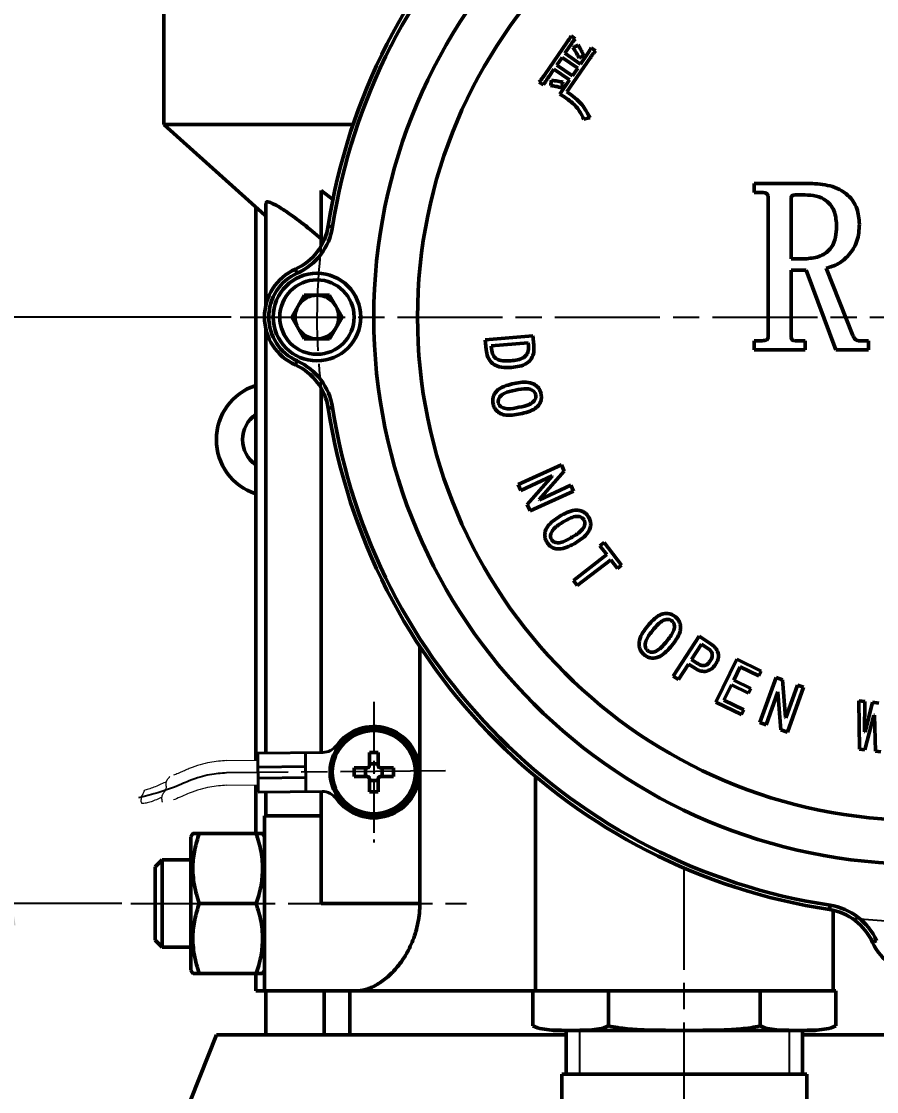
# Model space of a CAD drawing. Header units: millimetres. Extents: x 7343 to 8240, y 5038 to 5694.
# Drawn here: x 7984.7 to 8082.4, y 5383 to 5505.3 of the extents above; entities that cross this region are included whole.
import ezdxf

# ---------------------------------------------------------------- set-up
doc = ezdxf.new("R2010")
doc.units = ezdxf.units.MM
for name, pattern in [('AM_ISO08W050', [18, 12, -1.5, 3, -1.5]), ('AM_ISO08W050x2', [9, 6, -0.75, 1.5, -0.75]), ('DIVIDE2', [15.875, 6.35, -3.175, 0, -3.175, 0, -3.175])]:
    doc.linetypes.add(name, pattern=pattern)
for name, color, linetype, lineweight in [('AM_5', 3, 'Continuous', 25), ('AM_7', 4, 'AM_ISO08W050', 25), ('AM_BOR', 7, 'Continuous', 50), ('双点划线', 6, 'DIVIDE2', 13), ('粗实线', 7, 'Continuous', 40)]:
    doc.layers.add(name, color=color, linetype=linetype, lineweight=lineweight)
doc.styles.add('工程字', font='gbenor.shx', dxfattribs={"width": 0.707, "bigfont": 'hztxt.shx'})
doc.dimstyles.new('AM_GB$0', dxfattribs={"dimtxt": 3.5, "dimasz": 2.5, "dimexe": 1, "dimexo": 1, "dimgap": 0.5, "dimtad": 1, "dimdsep": 46, "dimtxsty": '工程字', "dimcen": 0, "dimclrd": 256, "dimclre": 256, "dimclrt": 2, "dimadec": 0, "dimazin": 2, "dimtp": 0.1, "dimtm": 0.1, "dimtfac": 0.71, "dimtmove": 0, "dimatfit": 3, "dimfxl": 0, "dimlwd": -1, "dimlwe": -1, "dimarcsym": 0})

# ---------------------------------------------------------------- blocks, each defined once
blk = doc.blocks.new('*D37')
at = {"layer": 'AM_5', "transparency": 16777216}
for p, q in [((7987.44, 5559.55), (7987.44, 5661.97)), ((8201.44, 5492.05), (8201.44, 5661.97)), ((8198.94, 5660.97), (7989.94, 5660.97))]:
    blk.add_line(p, q, dxfattribs=at)
for points in [[(7989.94, 5661.39), (7989.94, 5660.56), (7987.44, 5660.97)], [(8198.94, 5661.39), (8198.94, 5660.56), (8201.44, 5660.97)]]:
    blk.add_solid(points, dxfattribs=at)
at = {"layer": 'Defpoints', "color": 0}
for p in [(7987.44, 5660.97), (7987.44, 5558.55), (8201.44, 5491.05)]:
    blk.add_point(p, dxfattribs=at)
at = {"layer": 'AM_5', "color": 2, "transparency": 16777216, "insert": (8099.69, 5663.97), "char_height": 5, "attachment_point": 5, "style": '工程字'}
blk.add_mtext('214', dxfattribs=at)
blk = doc.blocks.new('*D39')
at = {"layer": 'AM_5', "transparency": 16777216}
for p, q in [((8008.65, 5471.55), (7968.9, 5471.55)), ((7969.9, 5469.05), (7969.9, 5308.05)), ((7989.02, 5305.55), (7968.9, 5305.55))]:
    blk.add_line(p, q, dxfattribs=at)
for points in [[(7969.48, 5469.05), (7970.32, 5469.05), (7969.9, 5471.55)], [(7969.48, 5308.05), (7970.32, 5308.05), (7969.9, 5305.55)]]:
    blk.add_solid(points, dxfattribs=at)
at = {"layer": 'Defpoints', "color": 0}
for p in [(8009.65, 5471.55), (7969.9, 5305.55), (7990.02, 5305.55)]:
    blk.add_point(p, dxfattribs=at)
at = {"layer": 'AM_5', "color": 2, "transparency": 16777216, "insert": (7966.9, 5392.9), "char_height": 5, "attachment_point": 5, "rotation": 90, "style": '工程字'}
blk.add_mtext('166', dxfattribs=at)
blk = doc.blocks.new('*D40')
at = {"layer": 'AM_5', "transparency": 16777216}
for p, q in [((7996.15, 5404.55), (7982.58, 5404.55)), ((7983.58, 5402.05), (7983.58, 5308.05)), ((7989.02, 5305.55), (7982.58, 5305.55))]:
    blk.add_line(p, q, dxfattribs=at)
for points in [[(7983.16, 5402.05), (7983.99, 5402.05), (7983.58, 5404.55)], [(7983.16, 5308.05), (7983.99, 5308.05), (7983.58, 5305.55)]]:
    blk.add_solid(points, dxfattribs=at)
at = {"layer": 'Defpoints', "color": 0}
for p in [(7997.15, 5404.55), (7983.58, 5305.55), (7990.02, 5305.55)]:
    blk.add_point(p, dxfattribs=at)
at = {"layer": 'AM_5', "color": 2, "transparency": 16777216, "insert": (7980.58, 5355.05), "char_height": 5, "attachment_point": 5, "rotation": 90, "style": '工程字'}
blk.add_mtext('99', dxfattribs=at)

msp = doc.modelspace()

# ---------------------------------------------------------------- linework, layer by layer
at = {"layer": 'AM_5'}
for p, q in [((8048.442, 5390.045), (8048.442, 5385.045)), ((8072.442, 5390.045), (8072.442, 5385.045))]:
    msp.add_line(p, q, dxfattribs=at)
at = {"layer": 'AM_7'}
for p, q in [((8009.654, 5471.545), (8165.241, 5471.545)), ((8033.149, 5419.698), (8008.096, 5419.465)), ((8060.442, 5342.957), (8060.442, 5408.492)), ((7997.148, 5404.545), (8035.555, 5404.545))]:
    msp.add_line(p, q, dxfattribs=at)
at = {"layer": 'AM_7', "linetype": 'AM_ISO08W050x2'}
msp.add_line((8024.942, 5427.6), (8024.942, 5411.491), dxfattribs=at)
at = {"layer": 'AM_7'}
for start, end in [(173.14598, 186.6487), (263.41488, 276.58512)]:
    msp.add_arc((8087.442, 5471.447), 69, start, end, dxfattribs=at)
msp.add_open_spline([(8008.096, 5419.465), (8006.858, 5419.372), (8004.884, 5419.223), (8001.5, 5417.443), (7998.056, 5416.606)], degree=3, knots=[0, 0, 0, 0, 6.7240485, 10.7122351, 10.7122351, 10.7122351, 10.7122351], dxfattribs=at)
at = {"layer": 'AM_BOR'}
for p, q in [((8000.942, 5526.545), (8000.942, 5493.545)), ((8044.522, 5499.292), (8047.025, 5502.922)), ((8047.507, 5503.677), (8047.98, 5503.351)), ((8047.446, 5502.632), (8046.793, 5501.685)), ((8046.793, 5501.685), (8048.582, 5500.452)), ((8049.78, 5502.301), (8050.279, 5501.957)), ((8046.466, 5501.211), (8045.868, 5500.344)), ((8045.868, 5500.344), (8047.656, 5499.11)), ((8048.254, 5499.978), (8046.466, 5501.211)), ((8049.728, 5501.213), (8047.025, 5497.295)), ((8048.582, 5500.452), (8049.307, 5501.503)), ((8045.542, 5499.871), (8044.943, 5499.002)), ((8047.33, 5498.637), (8045.542, 5499.871)), ((8047.656, 5499.11), (8048.254, 5499.978)), ((8044.334, 5498.065), (8043.861, 5498.391)), ((8046.223, 5497.032), (8047.33, 5498.637)), ((8000.942, 5493.545), (8012.486, 5483.179)), ((8022.571, 5493.545), (8000.942, 5493.545)), ((8018.942, 5485.996), (8020.399, 5484.857)), ((8018.942, 5485.996), (8018.942, 5479.694)), ((8068.426, 5485.765), (8068.426, 5486.806)), ((8068.426, 5486.806), (8074.799, 5486.806)), ((8069.333, 5485.765), (8068.426, 5485.765)), ((8012.613, 5484.526), (8012.613, 5472.968)), ((8070.044, 5469.465), (8070.044, 5485.146)), ((8072.647, 5484.911), (8072.647, 5478.217)), ((8074.225, 5485.504), (8073.07, 5485.504)), ((8011.442, 5484.117), (8011.442, 5420.903)), ((8072.647, 5478.217), (8074.437, 5478.217)), ((8076.657, 5477.123), (8079.723, 5469.44)), ((8074.372, 5476.915), (8072.647, 5476.915)), ((8072.647, 5476.915), (8072.647, 5469.445)), ((8077.775, 5467.806), (8074.372, 5476.915)), ((8015.555, 5471.545), (8016.998, 5474.045)), ((8016.998, 5474.045), (8019.885, 5474.045)), ((8019.885, 5474.045), (8021.329, 5471.545)), ((8016.998, 5469.045), (8015.555, 5471.545)), ((8021.329, 5471.545), (8019.885, 5469.045)), ((8012.613, 5470.123), (8012.613, 5421.738)), ((8019.885, 5469.045), (8016.998, 5469.045)), ((8037.684, 5468.931), (8043.141, 5469.409)), ((8037.778, 5467.846), (8037.684, 5468.931)), ((8042.598, 5468.622), (8038.354, 5468.251)), ((8042.629, 5468.271), (8042.598, 5468.622)), ((8043.141, 5469.409), (8043.236, 5468.324)), ((8068.426, 5467.806), (8068.426, 5468.847)), ((8068.426, 5468.847), (8069.333, 5468.847)), ((8073.095, 5468.847), (8074.262, 5468.847)), ((8074.262, 5468.847), (8074.262, 5467.806)), ((8080.329, 5468.847), (8081.497, 5468.847)), ((8081.497, 5468.847), (8081.497, 5467.806)), ((8038.354, 5468.251), (8038.385, 5467.899)), ((8074.262, 5467.806), (8068.426, 5467.806)), ((8081.497, 5467.806), (8077.775, 5467.806)), ((8018.942, 5463.397), (8018.942, 5421.797)), ((8041.439, 5452.403), (8046.39, 5454.68)), ((8046.723, 5453.955), (8043.864, 5450.712)), ((8046.39, 5454.68), (8046.723, 5453.955)), ((8045.335, 5453.388), (8041.745, 5451.737)), ((8042.49, 5450.115), (8045.348, 5453.36)), ((8045.348, 5453.36), (8045.335, 5453.388)), ((8041.745, 5451.737), (8041.439, 5452.403)), ((8047.775, 5451.668), (8042.824, 5449.392)), ((8043.878, 5450.682), (8047.469, 5452.334)), ((8047.469, 5452.334), (8047.775, 5451.668)), ((8043.864, 5450.712), (8043.878, 5450.682)), ((8042.824, 5449.392), (8042.49, 5450.115)), ((8050.802, 5445.409), (8051.279, 5445.779)), ((8051.578, 5444.404), (8050.802, 5445.409)), ((8051.279, 5445.779), (8053.279, 5443.192)), ((8047.761, 5441.454), (8051.578, 5444.404)), ((8052.025, 5443.826), (8048.207, 5440.876)), ((8052.802, 5442.822), (8052.025, 5443.826)), ((8053.279, 5443.192), (8052.802, 5442.822)), ((8048.207, 5440.876), (8047.761, 5441.454)), ((8059.158, 5430.521), (8062.133, 5435.068)), ((8062.133, 5435.068), (8063.516, 5434.164)), ((8030.205, 5433.912), (8030.205, 5404.545)), ((8062.415, 5434.164), (8061.266, 5432.409)), ((8063.027, 5433.763), (8062.415, 5434.164)), ((8060.935, 5431.903), (8059.769, 5430.122)), ((8061.707, 5431.398), (8060.935, 5431.903)), ((8061.266, 5432.409), (8061.878, 5432.008)), ((8064.046, 5427.555), (8066.448, 5432.457)), ((8066.448, 5432.457), (8069.228, 5431.095)), ((8066.839, 5431.59), (8066.095, 5430.071)), ((8068.961, 5430.55), (8066.839, 5431.59)), ((8069.228, 5431.095), (8068.961, 5430.55)), ((8059.769, 5430.122), (8059.158, 5430.521)), ((8065.829, 5429.527), (8064.972, 5427.779)), ((8067.778, 5428.572), (8065.829, 5429.527)), ((8066.095, 5430.071), (8068.044, 5429.116)), ((8069.092, 5425.22), (8070.926, 5430.373)), ((8070.926, 5430.373), (8071.68, 5430.105)), ((8071.68, 5430.105), (8072.007, 5425.778)), ((8072.037, 5425.767), (8073.368, 5429.504)), ((8073.368, 5429.504), (8074.061, 5429.257)), ((8068.044, 5429.116), (8067.778, 5428.572)), ((8071.117, 5428.71), (8069.786, 5424.973)), ((8071.146, 5428.7), (8071.117, 5428.71)), ((8071.474, 5424.372), (8071.146, 5428.7)), ((8074.061, 5429.257), (8072.227, 5424.104)), ((8066.969, 5426.124), (8064.046, 5427.555)), ((8064.972, 5427.779), (8067.236, 5426.669)), ((8080.386, 5427.706), (8081.081, 5427.627)), ((8080.458, 5422.157), (8080.386, 5427.706)), ((8081.081, 5427.627), (8081.037, 5424.14)), ((8081.1, 5424.133), (8081.966, 5427.527)), ((8081.966, 5427.527), (8082.663, 5427.446)), ((8067.236, 5426.669), (8066.969, 5426.124)), ((8072.007, 5425.778), (8072.037, 5425.767)), ((8082.121, 5426.067), (8081.091, 5422.085)), ((8082.184, 5426.06), (8082.121, 5426.067)), ((8082.293, 5421.948), (8082.184, 5426.06)), ((8069.786, 5424.973), (8069.092, 5425.22)), ((8072.227, 5424.104), (8071.474, 5424.372)), ((8081.037, 5424.14), (8081.1, 5424.133)), ((8081.091, 5422.085), (8080.458, 5422.157)), ((8024.452, 5420.335), (8024.452, 5421.799)), ((8025.432, 5421.799), (8025.432, 5420.335)), ((8082.925, 5421.876), (8082.293, 5421.948)), ((8022.688, 5420.035), (8024.152, 5420.035)), ((8023.987, 5419.055), (8023.987, 5420.035)), ((8024.452, 5420.5), (8025.432, 5420.5)), ((8025.732, 5420.035), (8027.196, 5420.035)), ((8025.896, 5420.035), (8025.896, 5419.055)), ((8024.152, 5419.055), (8022.688, 5419.055)), ((8024.452, 5417.292), (8024.452, 5418.755)), ((8025.432, 5418.591), (8024.452, 5418.591)), ((8025.432, 5418.755), (8025.432, 5417.292)), ((8027.196, 5419.055), (8025.732, 5419.055)), ((8043.442, 5419.045), (8043.442, 5394.545)), ((8011.442, 5418.09), (8011.442, 5412.545)), ((8012.613, 5417.276), (8012.613, 5414.545)), ((8018.942, 5417.335), (8018.942, 5404.545)), ((8018.942, 5414.545), (8012.442, 5414.545)), ((8012.442, 5414.545), (8012.442, 5394.545)), ((8004.258, 5412.545), (8004.042, 5412.17)), ((8011.511, 5412.545), (8004.973, 5412.545)), ((8012.442, 5412.17), (8012.225, 5412.545)), ((8004.042, 5412.17), (8004.042, 5396.92)), ((8000.754, 5409.545), (7999.942, 5408.733)), ((7999.942, 5404.545), (7999.942, 5408.733)), ((8004.042, 5409.545), (8000.754, 5409.545)), ((8000.754, 5404.545), (8000.754, 5409.545)), ((7999.942, 5400.357), (7999.942, 5404.545)), ((8000.754, 5399.545), (8000.754, 5404.545)), ((8011.511, 5404.545), (8004.973, 5404.545)), ((8018.942, 5404.545), (8030.205, 5404.545)), ((8077.442, 5394.545), (8077.442, 5403.764)), ((7999.942, 5400.357), (8000.754, 5399.545)), ((8000.754, 5399.545), (8004.042, 5399.545)), ((8004.042, 5396.92), (8004.258, 5396.545)), ((8011.511, 5396.545), (8004.973, 5396.545)), ((8011.442, 5396.545), (8011.442, 5394.545)), ((8012.225, 5396.545), (8012.442, 5396.92)), ((8012.442, 5394.545), (8011.442, 5394.545)), ((8012.442, 5394.545), (8018.942, 5394.545)), ((8012.613, 5394.545), (8012.613, 5389.545)), ((8022.82, 5394.545), (8018.942, 5394.545)), ((8019.267, 5394.545), (8019.267, 5389.545)), ((8022.221, 5394.545), (8022.221, 5389.545)), ((8043.442, 5394.545), (8022.82, 5394.545)), ((8043.121, 5390.558), (8043.121, 5394.545)), ((8051.782, 5394.545), (8043.121, 5394.545)), ((8043.442, 5394.545), (8077.442, 5394.545)), ((8051.782, 5390.558), (8051.782, 5394.545)), ((8069.102, 5394.545), (8051.782, 5394.545)), ((8077.762, 5394.545), (8069.102, 5394.545)), ((8069.102, 5390.558), (8069.102, 5394.545)), ((8077.762, 5390.558), (8077.762, 5394.545)), ((8006.942, 5389.545), (7999.442, 5370.545)), ((8006.942, 5389.545), (8046.942, 5389.545)), ((8019.267, 5389.545), (8012.613, 5389.545)), ((8019.267, 5389.545), (8022.221, 5389.545)), ((8022.221, 5389.545), (8046.942, 5389.545)), ((8045.442, 5390.045), (8047.451, 5390.045)), ((8046.942, 5390.045), (8046.942, 5385.045)), ((8047.451, 5390.045), (8060.442, 5390.045)), ((8060.442, 5390.045), (8073.432, 5390.045)), ((8073.432, 5390.045), (8075.442, 5390.045)), ((8073.942, 5385.045), (8073.942, 5390.045)), ((8073.942, 5389.545), (8100.942, 5389.545)), ((8073.942, 5389.545), (8100.942, 5389.545)), ((8046.442, 5385.045), (8046.442, 5381.045)), ((8074.442, 5385.045), (8046.442, 5385.045)), ((8074.442, 5381.045), (8074.442, 5385.045))]:
    msp.add_line(p, q, dxfattribs=at)
at = {"layer": 'AM_BOR', "flags": 128}
for points in [[(8019.738, 5481.957), (8019.747, 5481.955), (8019.775, 5481.951), (8019.821, 5481.944), (8019.882, 5481.935), (8019.957, 5481.923), (8020.043, 5481.91), (8020.135, 5481.896), (8020.232, 5481.881)], [(8015.98, 5477.017), (8015.984, 5477.008), (8015.996, 5476.982), (8016.015, 5476.94), (8016.04, 5476.884), (8016.071, 5476.814), (8016.107, 5476.736), (8016.145, 5476.65), (8016.185, 5476.561)], [(8015.98, 5466.074), (8015.984, 5466.082), (8015.996, 5466.108), (8016.015, 5466.15), (8016.04, 5466.207), (8016.071, 5466.276), (8016.107, 5466.355), (8016.145, 5466.441), (8016.185, 5466.53)], [(8020.232, 5461.21), (8020.135, 5461.195), (8020.043, 5461.181), (8019.957, 5461.168), (8019.882, 5461.156), (8019.821, 5461.147), (8019.775, 5461.14), (8019.747, 5461.135), (8019.738, 5461.134)], [(8077.106, 5404.335), (8077.091, 5404.239), (8077.077, 5404.146), (8077.064, 5404.061), (8077.053, 5403.986), (8077.043, 5403.925), (8077.036, 5403.879), (8077.032, 5403.851), (8077.03, 5403.841)], [(8082.426, 5400.289), (8082.337, 5400.249), (8082.252, 5400.21), (8082.173, 5400.175), (8082.104, 5400.144), (8082.047, 5400.118), (8082.005, 5400.099), (8081.979, 5400.088), (8081.97, 5400.084)]]:
    msp.add_lwpolyline(points, dxfattribs=at)
at = {"layer": 'AM_BOR'}
for centre, radius in [((8087.442, 5471.545), 62.5), ((8087.442, 5471.545), 57.5), ((8018.442, 5471.545), 5), ((8018.442, 5471.545), 4.25), ((8024.942, 5419.545), 5), ((8024.942, 5419.545), 4.75)]:
    msp.add_circle(centre, radius, dxfattribs=at)
for centre, radius, start, end in [((8087.442, 5471.545), 68.5, 98.74241, 171.25759), ((8087.442, 5471.545), 68, 98.74241, 171.25759), ((8013.313, 5482.945), 6.5, 294.22304, 351.25759), ((8013.313, 5482.945), 7, 294.22304, 351.25759), ((8018.442, 5471.545), 6, 114.22304, 245.77696), ((8018.442, 5471.545), 5.5, 114.22304, 245.77696), ((8018.442, 5471.545), 2.5, 90, 150), ((8018.442, 5471.545), 2.5, 30, 90), ((8018.442, 5471.545), 2.5, 150, 210), ((8018.442, 5471.545), 2.5, 330, 30), ((8018.442, 5471.545), 2.5, 210, 270), ((8018.442, 5471.545), 2.5, 270, 330), ((8013.313, 5460.146), 6.5, 8.74241, 65.77696), ((8013.313, 5460.146), 7, 8.74241, 65.77696), ((8013.442, 5457.545), 6.5, 107.92021, 252.07979), ((8087.442, 5471.545), 68, 188.74241, 261.25759), ((8013.442, 5457.545), 3.5, 124.8499, 235.1501), ((8087.442, 5471.545), 68.5, 188.74241, 261.25759), ((8024.942, 5406.271), 15.536, 88.19258, 91.80742), ((8038.216, 5419.545), 15.536, 178.19257, 181.80743), ((8011.661, 5419.545), 15.542, 358.19335, 1.80665), ((8024.942, 5432.823), 15.539, 268.19296, 271.80704), ((8076.042, 5397.417), 6.5, 24.22304, 81.25759), ((8076.042, 5397.417), 7, 24.22304, 81.25759), ((8087.442, 5402.545), 6, 204.22304, 335.77696)]:
    msp.add_arc(centre, radius, start, end, dxfattribs=at)
for points, knots in [([(8047.025, 5502.922), (8047.119, 5503.061), (8047.285, 5503.308), (8047.44, 5503.564), (8047.507, 5503.677)], [0, 0, 0, 0, 0.5599863, 1, 1, 1, 1]), ([(8047.98, 5503.351), (8047.877, 5503.219), (8047.692, 5502.985), (8047.521, 5502.74), (8047.446, 5502.632)], [0, 0, 0, 0, 0.5599821, 1, 1, 1, 1]), ([(8047.707, 5502.336), (8047.827, 5502.383), (8048.041, 5502.468), (8048.232, 5502.597), (8048.316, 5502.653)], [0, 0, 0, 0, 0.5600966, 1, 1, 1, 1]), ([(8048.433, 5501.137), (8048.309, 5501.368), (8048.088, 5501.78), (8047.823, 5502.166), (8047.707, 5502.336)], [0, 0, 0, 0, 0.56002, 1, 1, 1, 1]), ([(8048.316, 5502.653), (8048.385, 5502.514), (8048.499, 5502.285), (8048.672, 5501.973), (8048.816, 5501.708), (8048.906, 5501.528), (8048.952, 5501.438)], [0, 0, 0, 0, 0.3399615, 0.5599806, 0.7799953, 1, 1, 1, 1]), ([(8049.307, 5501.503), (8049.398, 5501.651), (8049.56, 5501.914), (8049.713, 5502.183), (8049.78, 5502.301)], [0, 0, 0, 0, 0.5600066, 1, 1, 1, 1]), ([(8050.279, 5501.957), (8050.171, 5501.822), (8049.979, 5501.58), (8049.805, 5501.325), (8049.728, 5501.213)], [0, 0, 0, 0, 0.5599129, 1, 1, 1, 1]), ([(8048.952, 5501.438), (8048.85, 5501.39), (8048.67, 5501.303), (8048.505, 5501.188), (8048.433, 5501.137)], [0, 0, 0, 0, 0.5597619, 1, 1, 1, 1]), ([(8043.861, 5498.391), (8043.988, 5498.557), (8044.214, 5498.853), (8044.428, 5499.158), (8044.522, 5499.292)], [0, 0, 0, 0, 0.5599918, 1, 1, 1, 1]), ([(8044.943, 5499.002), (8044.826, 5498.829), (8044.617, 5498.521), (8044.42, 5498.204), (8044.334, 5498.065)], [0, 0, 0, 0, 0.5599948, 1, 1, 1, 1]), ([(8045.174, 5497.988), (8045.185, 5498.103), (8045.204, 5498.306), (8045.233, 5498.509), (8045.246, 5498.598)], [0, 0, 0, 0, 0.5599825, 1, 1, 1, 1]), ([(8046.438, 5497.739), (8046.205, 5497.803), (8045.79, 5497.918), (8045.362, 5497.967), (8045.174, 5497.988)], [0, 0, 0, 0, 0.5599054, 1, 1, 1, 1]), ([(8045.246, 5498.598), (8045.495, 5498.567), (8045.94, 5498.512), (8046.379, 5498.422), (8046.572, 5498.383)], [0, 0, 0, 0, 0.56003884, 1, 1, 1, 1]), ([(8046.572, 5498.383), (8046.54, 5498.264), (8046.484, 5498.052), (8046.452, 5497.835), (8046.438, 5497.739)], [0, 0, 0, 0, 0.5601507, 1, 1, 1, 1]), ([(8048.942, 5494.109), (8048.791, 5494.461), (8048.49, 5495.164), (8047.546, 5496.172), (8046.725, 5496.706), (8046.223, 5497.032)], [0, 0, 0, 0, 0.2800035, 0.5596284, 1, 1, 1, 1]), ([(8047.025, 5497.295), (8047.645, 5496.845), (8048.751, 5496.043), (8049.384, 5494.839), (8049.662, 5494.31)], [0, 0, 0, 0, 0.5605849, 1, 1, 1, 1]), ([(8049.662, 5494.31), (8049.522, 5494.291), (8049.273, 5494.256), (8049.043, 5494.154), (8048.942, 5494.109)], [0, 0, 0, 0, 0.5607308, 1, 1, 1, 1]), ([(8070.044, 5485.146), (8070.042, 5485.215), (8070.037, 5485.352), (8069.974, 5485.554), (8069.743, 5485.769), (8069.502, 5485.766), (8069.333, 5485.765)], [0, 0, 0, 0, 0.185922, 0.3761386, 0.5613867, 1, 1, 1, 1]), ([(8074.799, 5486.806), (8075.577, 5486.767), (8077.129, 5486.691), (8079.142, 5485.701), (8080.321, 5483.986), (8080.411, 5482.76), (8080.455, 5482.145)], [0, 0, 0, 0, 0.2810393, 0.5602763, 0.7796324, 1, 1, 1, 1]), ([(8012.687, 5484.526), (8012.669, 5484.593), (8012.616, 5484.789), (8013.068, 5484.677), (8013.89, 5484.271), (8015.178, 5483.453), (8016.935, 5482.171), (8018.26, 5481.052), (8018.942, 5480.477)], [0, 0, 0, 0, 0.0778123, 0.2294, 0.3721367, 0.5274503, 0.7569732, 1, 1, 1, 1]), ([(8073.07, 5485.504), (8073, 5485.496), (8072.894, 5485.485), (8072.776, 5485.405), (8072.645, 5485.238), (8072.646, 5485.056), (8072.647, 5484.911)], [0, 0, 0, 0, 0.2502002, 0.3760754, 0.5013566, 1, 1, 1, 1]), ([(8077.853, 5481.913), (8077.818, 5482.461), (8077.748, 5483.553), (8076.844, 5484.892), (8075.511, 5485.448), (8074.654, 5485.486), (8074.225, 5485.504)], [0, 0, 0, 0, 0.2805487, 0.5587986, 0.7789009, 1, 1, 1, 1]), ([(8080.455, 5482.145), (8080.415, 5481.5), (8080.335, 5480.214), (8079.359, 5478.665), (8078.109, 5477.559), (8077.14, 5477.268), (8076.657, 5477.123)], [0, 0, 0, 0, 0.2803625, 0.5596043, 0.7802721, 1, 1, 1, 1]), ([(8074.437, 5478.217), (8074.971, 5478.27), (8076.039, 5478.378), (8077.281, 5479.35), (8077.794, 5480.656), (8077.833, 5481.494), (8077.853, 5481.913)], [0, 0, 0, 0, 0.279886, 0.5587109, 0.7788977, 1, 1, 1, 1]), ([(8069.333, 5468.847), (8069.449, 5468.851), (8069.611, 5468.858), (8069.813, 5468.913), (8069.958, 5469.015), (8070.038, 5469.221), (8070.042, 5469.384), (8070.044, 5469.465)], [0, 0, 0, 0, 0.3138307, 0.4373483, 0.5603331, 0.7793952, 1, 1, 1, 1]), ([(8072.647, 5469.445), (8072.649, 5469.365), (8072.654, 5469.207), (8072.716, 5468.976), (8072.906, 5468.867), (8073.032, 5468.853), (8073.095, 5468.847)], [0, 0, 0, 0, 0.28094509, 0.55938758, 0.77887, 1, 1, 1, 1]), ([(8079.723, 5469.44), (8079.796, 5469.288), (8079.896, 5469.077), (8080.13, 5468.871), (8080.263, 5468.855), (8080.329, 5468.847)], [0, 0, 0, 0, 0.5609889, 0.7794907, 1, 1, 1, 1]), ([(8040.692, 5465.786), (8040.311, 5465.766), (8039.552, 5465.726), (8038.51, 5466.123), (8037.923, 5466.957), (8037.827, 5467.549), (8037.778, 5467.846)], [0, 0, 0, 0, 0.2813033, 0.559607, 0.7794166, 1, 1, 1, 1]), ([(8038.385, 5467.899), (8038.428, 5467.649), (8038.492, 5467.272), (8038.811, 5466.873), (8039.241, 5466.601), (8039.878, 5466.508), (8040.376, 5466.537), (8040.626, 5466.552)], [0, 0, 0, 0, 0.2491569, 0.374209, 0.4992114, 0.7491474, 1, 1, 1, 1]), ([(8040.626, 5466.552), (8040.876, 5466.582), (8041.376, 5466.64), (8041.99, 5466.845), (8042.373, 5467.182), (8042.632, 5467.628), (8042.63, 5468.014), (8042.629, 5468.271)], [0, 0, 0, 0, 0.25086797, 0.50079299, 0.62583112, 0.75091805, 1, 1, 1, 1]), ([(8043.236, 5468.324), (8043.245, 5468.065), (8043.265, 5467.55), (8043.029, 5466.789), (8042.426, 5466.194), (8041.597, 5465.896), (8040.994, 5465.823), (8040.692, 5465.786)], [0, 0, 0, 0, 0.1870707, 0.3734206, 0.5592058, 0.7792802, 1, 1, 1, 1]), ([(8038.578, 5461.638), (8038.556, 5461.794), (8038.513, 5462.106), (8038.621, 5462.575), (8038.865, 5462.984), (8039.331, 5463.414), (8040.059, 5463.742), (8040.669, 5463.886), (8040.974, 5463.958)], [0, 0, 0, 0, 0.1250137, 0.2498422, 0.3747659, 0.4997808, 0.7495745, 1, 1, 1, 1]), ([(8040.974, 5463.958), (8041.281, 5464.012), (8041.894, 5464.12), (8042.688, 5464.105), (8043.279, 5463.889), (8043.658, 5463.605), (8043.936, 5463.217), (8044.018, 5462.914), (8044.059, 5462.763)], [0, 0, 0, 0, 0.2504469, 0.5002307, 0.6252057, 0.7501065, 0.8749772, 1, 1, 1, 1]), ([(8041.129, 5463.206), (8040.685, 5463.117), (8040.02, 5462.983), (8039.364, 5462.512), (8039.149, 5462.101), (8039.165, 5461.874), (8039.173, 5461.761)], [0, 0, 0, 0, 0.5017918, 0.7501503, 0.8752644, 1, 1, 1, 1]), ([(8043.464, 5462.641), (8043.428, 5462.748), (8043.356, 5462.962), (8043.091, 5463.182), (8042.789, 5463.328), (8042.117, 5463.395), (8041.568, 5463.29), (8041.129, 5463.206)], [0, 0, 0, 0, 0.12452757, 0.24933155, 0.37432664, 0.49954616, 1, 1, 1, 1]), ([(8041.533, 5461.234), (8041.969, 5461.322), (8042.621, 5461.453), (8043.279, 5461.902), (8043.489, 5462.307), (8043.473, 5462.53), (8043.464, 5462.641)], [0, 0, 0, 0, 0.5019157, 0.750218, 0.8752238, 1, 1, 1, 1]), ([(8044.059, 5462.763), (8044.081, 5462.609), (8044.125, 5462.3), (8044.021, 5461.837), (8043.781, 5461.431), (8043.315, 5461.012), (8042.593, 5460.694), (8041.99, 5460.553), (8041.688, 5460.482)], [0, 0, 0, 0, 0.1250234, 0.2498643, 0.3747414, 0.4997236, 0.74955, 1, 1, 1, 1]), ([(8041.688, 5460.482), (8041.38, 5460.428), (8040.766, 5460.319), (8039.972, 5460.326), (8039.375, 5460.526), (8038.986, 5460.798), (8038.702, 5461.184), (8038.62, 5461.487), (8038.578, 5461.638)], [0, 0, 0, 0, 0.2504458, 0.5003104, 0.6252906, 0.7502053, 0.8749919, 1, 1, 1, 1]), ([(8039.173, 5461.761), (8039.21, 5461.654), (8039.284, 5461.441), (8039.648, 5461.156), (8040.436, 5461.007), (8041.093, 5461.143), (8041.533, 5461.234)], [0, 0, 0, 0, 0.1246789, 0.2496949, 0.4981612, 1, 1, 1, 1]), ([(8046.206, 5448.784), (8046.476, 5448.937), (8047.014, 5449.241), (8047.762, 5449.492), (8048.388, 5449.486), (8048.838, 5449.348), (8049.227, 5449.076), (8049.404, 5448.821), (8049.493, 5448.693)], [0, 0, 0, 0, 0.250443, 0.5001984, 0.6251668, 0.7500982, 0.8749503, 1, 1, 1, 1]), ([(8044.736, 5445.813), (8044.663, 5445.952), (8044.519, 5446.229), (8044.464, 5446.704), (8044.557, 5447.169), (8044.85, 5447.726), (8045.421, 5448.277), (8045.944, 5448.615), (8046.206, 5448.784)], [0, 0, 0, 0, 0.1250019, 0.2498383, 0.3747667, 0.4997664, 0.7495572, 1, 1, 1, 1]), ([(8046.601, 5448.132), (8046.215, 5447.899), (8045.637, 5447.553), (8045.181, 5446.891), (8045.116, 5446.435), (8045.207, 5446.228), (8045.252, 5446.125)], [0, 0, 0, 0, 0.501792, 0.7501258, 0.8752537, 1, 1, 1, 1]), ([(8048.977, 5448.381), (8048.907, 5448.468), (8048.768, 5448.643), (8048.447, 5448.762), (8048.115, 5448.797), (8047.463, 5448.637), (8046.984, 5448.356), (8046.601, 5448.132)], [0, 0, 0, 0, 0.12449871, 0.24927063, 0.37427606, 0.49951172, 1, 1, 1, 1]), ([(8047.638, 5446.419), (8048.017, 5446.646), (8048.584, 5446.986), (8049.052, 5447.626), (8049.112, 5448.077), (8049.022, 5448.28), (8048.977, 5448.381)], [0, 0, 0, 0, 0.5018964, 0.7502085, 0.8752436, 1, 1, 1, 1]), ([(8049.493, 5448.693), (8049.565, 5448.556), (8049.708, 5448.281), (8049.767, 5447.812), (8049.676, 5447.353), (8049.382, 5446.804), (8048.81, 5446.267), (8048.293, 5445.933), (8048.034, 5445.766)], [0, 0, 0, 0, 0.12501013, 0.2498234, 0.37471324, 0.49969199, 0.74955491, 1, 1, 1, 1]), ([(8048.034, 5445.766), (8047.764, 5445.613), (8047.224, 5445.307), (8046.479, 5445.049), (8045.853, 5445.037), (8045.398, 5445.162), (8045.003, 5445.428), (8044.825, 5445.684), (8044.736, 5445.813)], [0, 0, 0, 0, 0.2504273, 0.5002846, 0.6252629, 0.7501523, 0.875011, 1, 1, 1, 1]), ([(8045.252, 5446.125), (8045.323, 5446.037), (8045.463, 5445.862), (8045.898, 5445.715), (8046.686, 5445.839), (8047.256, 5446.187), (8047.638, 5446.419)], [0, 0, 0, 0, 0.1246455, 0.2496935, 0.4982219, 1, 1, 1, 1]), ([(8056.265, 5436.269), (8056.469, 5436.505), (8056.877, 5436.977), (8057.502, 5437.469), (8058.099, 5437.674), (8058.572, 5437.695), (8059.034, 5437.569), (8059.289, 5437.387), (8059.416, 5437.295)], [0, 0, 0, 0, 0.25044261, 0.50021971, 0.62518788, 0.75010653, 0.8749903, 1, 1, 1, 1]), ([(8059.031, 5436.824), (8058.936, 5436.883), (8058.744, 5437.003), (8058.4, 5437.008), (8058.073, 5436.926), (8057.508, 5436.557), (8057.148, 5436.127), (8056.861, 5435.784)], [0, 0, 0, 0, 0.1244836, 0.2492614, 0.3742654, 0.4994682, 1, 1, 1, 1]), ([(8058.425, 5434.508), (8058.708, 5434.852), (8059.131, 5435.367), (8059.358, 5436.132), (8059.262, 5436.581), (8059.108, 5436.743), (8059.031, 5436.824)], [0, 0, 0, 0, 0.5018239, 0.7501198, 0.8752084, 1, 1, 1, 1]), ([(8059.416, 5437.295), (8059.531, 5437.189), (8059.761, 5436.978), (8059.973, 5436.552), (8060.043, 5436.085), (8059.949, 5435.464), (8059.589, 5434.76), (8059.21, 5434.268), (8059.02, 5434.022)], [0, 0, 0, 0, 0.125023, 0.2498763, 0.37473757, 0.49967618, 0.74953165, 1, 1, 1, 1]), ([(8055.873, 5432.952), (8055.757, 5433.059), (8055.525, 5433.274), (8055.314, 5433.707), (8055.244, 5434.179), (8055.334, 5434.807), (8055.69, 5435.523), (8056.073, 5436.02), (8056.265, 5436.269)], [0, 0, 0, 0, 0.1250184, 0.2498684, 0.3747645, 0.4997363, 0.749554, 1, 1, 1, 1]), ([(8056.861, 5435.784), (8056.572, 5435.433), (8056.141, 5434.909), (8055.931, 5434.127), (8056.025, 5433.672), (8056.181, 5433.506), (8056.258, 5433.423)], [0, 0, 0, 0, 0.5017712, 0.7501305, 0.8752465, 1, 1, 1, 1]), ([(8056.258, 5433.423), (8056.354, 5433.364), (8056.547, 5433.245), (8057.01, 5433.253), (8057.717, 5433.636), (8058.141, 5434.159), (8058.425, 5434.508)], [0, 0, 0, 0, 0.124734, 0.2498017, 0.4982161, 1, 1, 1, 1]), ([(8059.02, 5434.022), (8058.816, 5433.786), (8058.408, 5433.313), (8057.786, 5432.817), (8057.196, 5432.592), (8056.722, 5432.559), (8056.257, 5432.677), (8056.001, 5432.86), (8055.873, 5432.952)], [0, 0, 0, 0, 0.2504387, 0.5002998, 0.6253088, 0.750185, 0.8749805, 1, 1, 1, 1]), ([(8063.41, 5432.259), (8063.5, 5432.404), (8063.678, 5432.691), (8063.62, 5433.343), (8063.252, 5433.603), (8063.027, 5433.763)], [0, 0, 0, 0, 0.282467, 0.5592972, 1, 1, 1, 1]), ([(8063.516, 5434.164), (8063.717, 5434.012), (8064.117, 5433.708), (8064.379, 5433.026), (8064.313, 5432.373), (8064.118, 5432.031), (8064.021, 5431.859)], [0, 0, 0, 0, 0.2804316, 0.5591576, 0.7792151, 1, 1, 1, 1]), ([(8064.021, 5431.859), (8063.866, 5431.66), (8063.558, 5431.263), (8062.868, 5431.017), (8062.218, 5431.104), (8061.877, 5431.3), (8061.707, 5431.398)], [0, 0, 0, 0, 0.2802242, 0.5589898, 0.7791206, 1, 1, 1, 1]), ([(8061.878, 5432.008), (8062.022, 5431.922), (8062.309, 5431.752), (8062.806, 5431.68), (8063.181, 5431.937), (8063.333, 5432.151), (8063.41, 5432.259)], [0, 0, 0, 0, 0.2813296, 0.5592824, 0.7787731, 1, 1, 1, 1]), ([(8024.152, 5420.035), (8024.185, 5420.039), (8024.252, 5420.045), (8024.342, 5420.096), (8024.41, 5420.172), (8024.446, 5420.256), (8024.45, 5420.312), (8024.452, 5420.335)], [0, 0, 0, 0, 0.2138758, 0.4278086, 0.6405898, 0.8528841, 1, 1, 1, 1]), ([(8025.432, 5420.335), (8025.435, 5420.302), (8025.442, 5420.235), (8025.493, 5420.145), (8025.568, 5420.077), (8025.653, 5420.041), (8025.709, 5420.037), (8025.732, 5420.035)], [0, 0, 0, 0, 0.2138799, 0.4278121, 0.6405928, 0.8528835, 1, 1, 1, 1]), ([(8024.452, 5418.755), (8024.448, 5418.789), (8024.442, 5418.856), (8024.391, 5418.946), (8024.315, 5419.013), (8024.231, 5419.05), (8024.175, 5419.054), (8024.152, 5419.055)], [0, 0, 0, 0, 0.2138763, 0.4278115, 0.6405939, 0.8528763, 1, 1, 1, 1]), ([(8025.732, 5419.055), (8025.698, 5419.052), (8025.631, 5419.046), (8025.541, 5418.994), (8025.474, 5418.919), (8025.437, 5418.835), (8025.433, 5418.778), (8025.432, 5418.755)], [0, 0, 0, 0, 0.2138821, 0.4278064, 0.6405943, 0.8528803, 1, 1, 1, 1]), ([(8004.973, 5404.545), (8004.766, 5405.24), (8004.349, 5406.643), (8004.197, 5408.723), (8004.421, 5410.711), (8004.788, 5411.93), (8004.973, 5412.545)], [0, 0, 0, 0, 0.2646045, 0.5349467, 0.7653427, 1, 1, 1, 1]), ([(8004.973, 5412.545), (8004.678, 5412.545), (8004.272, 5412.545), (8004.299, 5412.545), (8004.307, 5412.545)], [0, 0, 0, 0, 0.7273601, 1, 1, 1, 1]), ([(8011.511, 5412.545), (8011.717, 5411.851), (8012.134, 5410.447), (8012.287, 5408.367), (8012.063, 5406.379), (8011.696, 5405.16), (8011.511, 5404.545)], [0, 0, 0, 0, 0.2646042, 0.5349465, 0.7653425, 1, 1, 1, 1]), ([(8012.174, 5412.545), (8012.182, 5412.545), (8012.214, 5412.545), (8011.807, 5412.545), (8011.511, 5412.545)], [0, 0, 0, 0, 0.2726104, 1, 1, 1, 1]), ([(8004.973, 5396.545), (8004.766, 5397.24), (8004.349, 5398.643), (8004.197, 5400.723), (8004.421, 5402.711), (8004.788, 5403.93), (8004.973, 5404.545)], [0, 0, 0, 0, 0.2646043, 0.5349466, 0.7653425, 1, 1, 1, 1]), ([(8011.511, 5404.545), (8011.717, 5403.851), (8012.134, 5402.447), (8012.287, 5400.367), (8012.063, 5398.379), (8011.696, 5397.16), (8011.511, 5396.545)], [0, 0, 0, 0, 0.2646045, 0.5349467, 0.7653427, 1, 1, 1, 1]), ([(8022.82, 5394.545), (8023.209, 5394.545), (8023.601, 5394.604), (8024.392, 5394.829), (8024.791, 5394.995), (8025.392, 5395.326), (8025.594, 5395.451), (8025.994, 5395.726), (8026.191, 5395.876), (8026.774, 5396.362), (8027.153, 5396.736), (8027.883, 5397.59), (8028.236, 5398.077), (8028.875, 5399.138), (8029.164, 5399.715), (8029.659, 5400.982), (8029.858, 5401.652), (8030.063, 5402.709), (8030.116, 5403.073), (8030.187, 5403.805), (8030.205, 5404.174), (8030.205, 5404.545)], [0, 0, 0, 0, 0.125, 0.125, 0.25, 0.25, 0.3125, 0.3125, 0.375, 0.375, 0.5, 0.5, 0.625, 0.625, 0.75, 0.75, 0.875, 0.875, 0.9375, 0.9375, 1, 1, 1, 1]), ([(8004.309, 5396.545), (8004.301, 5396.545), (8004.27, 5396.545), (8004.677, 5396.545), (8004.973, 5396.545)], [0, 0, 0, 0, 0.2726104, 1, 1, 1, 1]), ([(8011.511, 5396.545), (8011.806, 5396.545), (8012.211, 5396.545), (8012.184, 5396.545), (8012.177, 5396.545)], [0, 0, 0, 0, 0.7273601, 1, 1, 1, 1]), ([(8043.121, 5390.558), (8043.478, 5390.392), (8043.837, 5390.286), (8044.557, 5390.141), (8044.918, 5390.103), (8045.641, 5390.057), (8046.003, 5390.051), (8046.727, 5390.045), (8047.089, 5390.045), (8047.451, 5390.045)], [0, 0, 0, 0, 0.25, 0.25, 0.5, 0.5, 0.75, 0.75, 1, 1, 1, 1]), ([(8047.451, 5390.045), (8047.813, 5390.045), (8048.176, 5390.045), (8048.9, 5390.051), (8049.262, 5390.057), (8049.984, 5390.103), (8050.345, 5390.141), (8051.065, 5390.286), (8051.424, 5390.392), (8051.782, 5390.558)], [0, 0, 0, 0, 0.25, 0.25, 0.5, 0.5, 0.75, 0.75, 1, 1, 1, 1]), ([(8051.782, 5390.558), (8052.489, 5390.394), (8053.204, 5390.288), (8054.641, 5390.142), (8055.363, 5390.103), (8056.812, 5390.057), (8057.538, 5390.051), (8058.627, 5390.046), (8058.99, 5390.046), (8059.534, 5390.045), (8059.716, 5390.045), (8060.079, 5390.045), (8060.262, 5390.045), (8060.442, 5390.045)], [0, 0, 0, 0, 0.25, 0.25, 0.5, 0.5, 0.75, 0.75, 0.875, 0.875, 0.9375, 0.9375, 1, 1, 1, 1]), ([(8060.442, 5390.045), (8061.166, 5390.045), (8061.89, 5390.045), (8063.338, 5390.051), (8064.061, 5390.057), (8065.507, 5390.103), (8066.23, 5390.141), (8067.311, 5390.25), (8067.671, 5390.295), (8068.389, 5390.408), (8068.749, 5390.476), (8069.102, 5390.558)], [0, 0, 0, 0, 0.25, 0.25, 0.5, 0.5, 0.75, 0.75, 0.875, 0.875, 1, 1, 1, 1]), ([(8069.102, 5390.558), (8069.459, 5390.392), (8069.818, 5390.286), (8070.538, 5390.141), (8070.899, 5390.103), (8071.622, 5390.057), (8071.984, 5390.051), (8072.708, 5390.045), (8073.07, 5390.045), (8073.432, 5390.045)], [0, 0, 0, 0, 0.25, 0.25, 0.5, 0.5, 0.75, 0.75, 1, 1, 1, 1]), ([(8073.432, 5390.045), (8073.794, 5390.045), (8074.156, 5390.045), (8074.88, 5390.051), (8075.242, 5390.057), (8075.965, 5390.103), (8076.326, 5390.141), (8077.046, 5390.286), (8077.405, 5390.392), (8077.762, 5390.558)], [0, 0, 0, 0, 0.25, 0.25, 0.5, 0.5, 0.75, 0.75, 1, 1, 1, 1])]:
    msp.add_open_spline(points, degree=3, knots=knots, dxfattribs=at)
at = {"layer": '双点划线', "linetype": 'DIVIDE2', "ltscale": 4}
for p, q in [((8008.111, 5420.872), (8011.695, 5420.905)), ((8008.11, 5418.059), (8011.721, 5418.093))]:
    msp.add_line(p, q, dxfattribs=at)
msp.add_lwpolyline([(7998.441, 5415.974), (7998.42, 5416.03), (7998.401, 5416.076), (7998.384, 5416.114), (7998.369, 5416.145), (7998.357, 5416.171), (7998.348, 5416.193), (7998.34, 5416.212), (7998.335, 5416.232), (7998.332, 5416.252), (7998.332, 5416.272), (7998.333, 5416.294), (7998.335, 5416.315), (7998.339, 5416.337), (7998.343, 5416.359), (7998.348, 5416.38), (7998.353, 5416.401), (7998.358, 5416.422), (7998.363, 5416.442), (7998.367, 5416.461), (7998.371, 5416.481), (7998.375, 5416.501), (7998.378, 5416.521), (7998.381, 5416.542), (7998.383, 5416.564), (7998.385, 5416.588), (7998.386, 5416.612), (7998.388, 5416.638), (7998.39, 5416.664), (7998.392, 5416.69), (7998.395, 5416.717), (7998.4, 5416.744), (7998.406, 5416.771), (7998.413, 5416.797), (7998.423, 5416.823), (7998.433, 5416.849), (7998.445, 5416.874), (7998.458, 5416.9), (7998.472, 5416.925), (7998.487, 5416.95), (7998.503, 5416.975), (7998.519, 5417), (7998.537, 5417.03), (7998.558, 5417.067), (7998.584, 5417.115), (7998.617, 5417.179), (7998.657, 5417.262), (7998.707, 5417.368), (7998.768, 5417.501)], dxfattribs=at)
at = {"layer": '双点划线'}
for points, knots in [([(8008.111, 5420.872), (8006.872, 5420.778), (8005.137, 5420.647), (8002.314, 5419.257), (8001.641, 5419.051)], [0, 0, 0, 0, 6.7240485, 9.4136366, 9.4136366, 9.4136366, 9.4136366]), ([(8008.11, 5418.059), (8006.871, 5417.966), (8004.897, 5417.817), (8001.513, 5416.037), (8000.782, 5416.107)], [0, 0, 0, 0, 6.7240485, 10.7122351, 10.7122351, 10.7122351, 10.7122351])]:
    msp.add_open_spline(points, degree=3, knots=knots, dxfattribs=at)
for points in [[(8001.257, 5418.448), (8000.413, 5418.093), (7999.467, 5417.624), (7998.768, 5417.501)], [(8000.721, 5416.669), (7999.868, 5416.294), (7999, 5415.92), (7998.441, 5415.974)]]:
    msp.add_open_spline(points, degree=3, dxfattribs=at)
at = {"layer": '双点划线', "end_tangent": (-0.3856893, 0.9226287)}
msp.add_spline([(8000.782, 5416.107), (8000.775, 5416.916), (8001.214, 5417.695), (8001.208, 5418.364), (8001.641, 5419.051)], degree=3, dxfattribs=at)
at = {"layer": '粗实线'}
for p, q in [((8019.101, 5421.798), (8011.688, 5421.73)), ((8011.729, 5417.268), (8011.688, 5421.73)), ((8017.176, 5417.318), (8017.135, 5421.78)), ((8017.15, 5420.177), (8011.702, 5420.126)), ((8017.162, 5418.922), (8011.714, 5418.871)), ((8019.034, 5417.336), (8011.729, 5417.268))]:
    msp.add_line(p, q, dxfattribs=at)
for centre, radius, start, end in [((8024.942, 5419.545), 5.26, 1.76803, 144.34635), ((8019.083, 5423.748), 1.95, 270.53186, 324.34635), ((8024.942, 5419.545), 5.26, 215.23101, 1.36177), ((8019.052, 5415.386), 1.95, 35.23101, 90.53186)]:
    msp.add_arc(centre, radius, start, end, dxfattribs=at)

# ---------------------------------------------------------------- dimensions: what is measured, and where the dimension line sits
at = {"layer": 'AM_5'}
dim = msp.add_linear_dim(base=(7987.442, 5660.974), p1=(8201.442, 5491.045), p2=(7987.442, 5558.545), dimstyle='AM_GB$0', override={"dimtxt": 5}, dxfattribs=at)
dim.commit()
dim.dimension.update_dxf_attribs({"geometry": '*D37', "text_midpoint": (8099.686, 5660.974), "dimtype": 160})
for base, p1, picture, middle in [((7969.9, 5305.545), (8009.654, 5471.545), '*D39', (7969.9, 5392.901)), ((7983.576, 5305.545), (7997.148, 5404.545), '*D40', (7983.576, 5355.045))]:
    dim = msp.add_linear_dim(base=base, p1=p1, p2=(7990.024, 5305.545), angle=90, dimstyle='AM_GB$0', override={"dimtxt": 5}, dxfattribs=at)
    dim.commit()
    dim.dimension.update_dxf_attribs({"geometry": picture, "text_midpoint": middle, "dimtype": 160})

doc.saveas('drawing.dxf')
